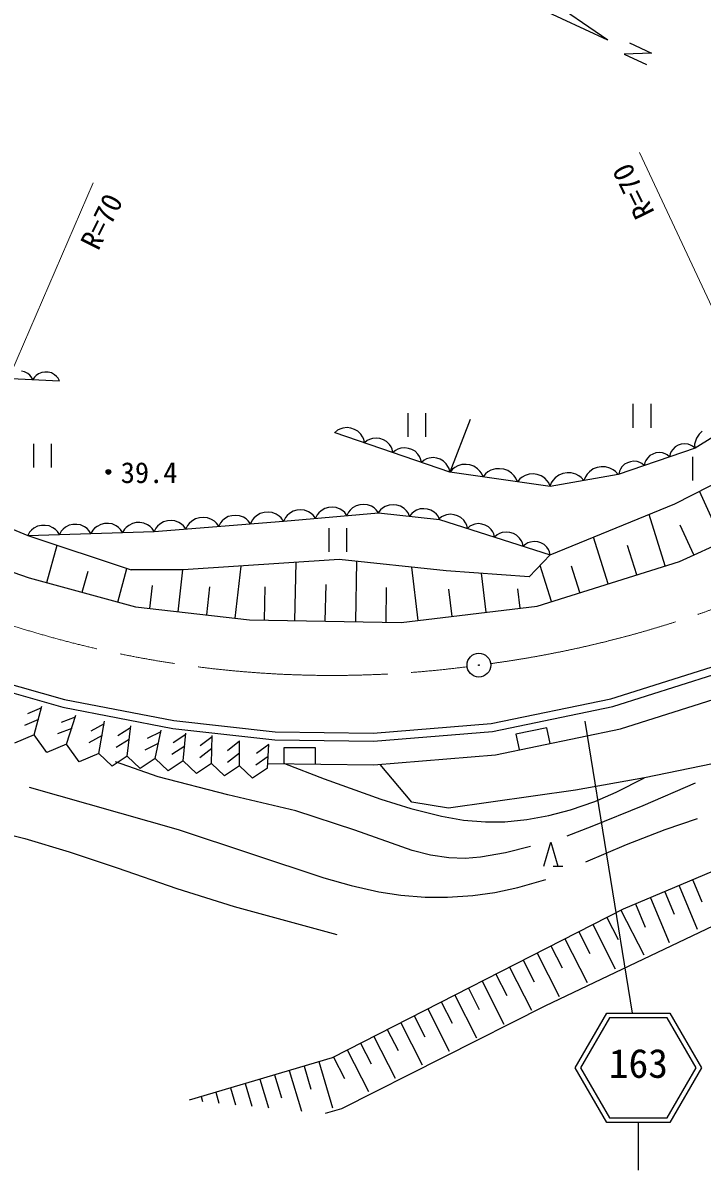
# Model space of a CAD drawing. Units: millimetres, scale not verified. Extents: x 40000 to 680000, y 20000 to 380000.
# Drawn here: x 230434 to 273398, y 242891 to 315448 of the extents above; entities that cross this region are included whole.
import ezdxf
from ezdxf.enums import TextEntityAlignment as Align

# ---------------------------------------------------------------- set-up
doc = ezdxf.new("R2010")
doc.units = ezdxf.units.MM
doc.header["$LTSCALE"] = 1000
doc.linetypes.add('CHAIN', pattern=[18.5, 12, -1.5, 3.5, -1.5])
for name, color, linetype, lineweight in [('M-BGD', 7, 'Continuous', 25), ('M-BMK', 2, 'CHAIN', 13), ('M-BMK-SRVR', 3, 'Continuous', 25), ('M-STR-HTXT', 7, 'Continuous', 13), ('M-STR-STRC', 7, 'Continuous', 25)]:
    doc.layers.add(name, color=color, linetype=linetype, lineweight=lineweight)
doc.styles.add('ＭＳ ゴシック', font='')
doc.styles.get('ＭＳ ゴシック').set_extended_font_data('MS Gothic')

msp = doc.modelspace()

# ---------------------------------------------------------------- linework, layer by layer
at = {"layer": 'M-BGD'}
for p, q in [((271965, 281386), (306556, 297129)), ((282281, 294347), (272953, 288560)), ((230535, 293387), (230333, 293430)), ((230734, 293275), (230535, 293387)), ((230865, 293167), (230734, 293275)), ((230962, 293061), (230865, 293167)), ((231272, 293148), (231166, 293051)), ((231413, 293244), (231272, 293148)), ((231622, 293336), (231413, 293244)), ((231827, 293361), (231622, 293336)), ((232031, 293351), (231827, 293361)), ((232233, 293308), (232031, 293351)), ((232432, 293196), (232233, 293308)), ((232563, 293088), (232432, 293196)), ((227652, 293045), (232754, 292807)), ((231056, 292886), (230962, 293061)), ((231166, 293051), (231056, 292886)), ((232660, 292981), (232563, 293088)), ((232754, 292807), (232660, 292981)), ((271684, 285039), (285513, 292097)), ((269028, 291347), (269028, 289847)), ((270168, 289847), (270168, 291347)), ((254789, 290766), (254789, 289266)), ((255929, 289266), (255929, 290766)), ((258717, 290364), (257438, 287039)), ((213584, 290184), (230751, 283031)), ((250331, 289682), (250153, 289532)), ((257438, 287039), (250190, 289519)), ((250484, 289757), (250331, 289682)), ((250674, 289819), (250484, 289757)), ((250940, 289855), (250674, 289819)), ((251180, 289815), (250940, 289855)), ((251407, 289737), (251180, 289815)), ((251621, 289621), (251407, 289737)), ((251809, 289430), (251621, 289621)), ((273409, 289619), (273207, 289443)), ((231105, 288834), (231105, 287334)), ((232245, 287334), (232245, 288834)), ((251922, 289265), (251809, 289430)), ((251996, 289113), (251922, 289265)), ((252045, 288884), (251996, 289113)), ((252215, 289027), (252045, 288884)), ((252359, 289098), (252215, 289027)), ((252540, 289157), (252359, 289098)), ((252793, 289191), (252540, 289157)), ((253021, 289153), (252793, 289191)), ((253236, 289079), (253021, 289153)), ((253440, 288970), (253236, 289079)), ((253619, 288788), (253440, 288970)), ((253726, 288631), (253619, 288788)), ((272080, 288799), (271887, 288733)), ((272284, 288833), (272080, 288799)), ((272510, 288803), (272284, 288833)), ((272671, 288751), (272510, 288803)), ((272973, 288986), (272930, 288805)), ((272930, 288805), (272934, 288548)), ((273053, 289191), (272973, 288986)), ((273207, 289443), (273053, 289191)), ((253797, 288486), (253726, 288631)), ((253843, 288269), (253797, 288486)), ((254012, 288412), (253843, 288269)), ((254157, 288483), (254012, 288412)), ((254338, 288542), (254157, 288483)), ((254590, 288576), (254338, 288542)), ((254818, 288538), (254590, 288576)), ((255034, 288464), (254818, 288538)), ((255238, 288355), (255034, 288464)), ((255416, 288173), (255238, 288355)), ((255523, 288016), (255416, 288173)), ((272953, 288560), (268089, 286891)), ((270097, 288083), (269937, 287920)), ((270279, 288181), (270097, 288083)), ((270472, 288248), (270279, 288181)), ((270676, 288282), (270472, 288248)), ((270902, 288251), (270676, 288282)), ((271063, 288199), (270902, 288251)), ((271193, 288136), (271063, 288199)), ((271345, 288008), (271193, 288136)), ((271386, 288202), (271345, 288008)), ((271449, 288331), (271386, 288202)), ((271545, 288472), (271449, 288331)), ((271705, 288635), (271545, 288472)), ((271887, 288733), (271705, 288635)), ((272801, 288687), (272671, 288751)), ((272953, 288560), (272801, 288687)), ((255594, 287871), (255523, 288016)), ((255641, 287654), (255594, 287871)), ((255810, 287797), (255641, 287654)), ((255955, 287868), (255810, 287797)), ((256136, 287927), (255955, 287868)), ((256388, 287961), (256136, 287927)), ((256616, 287923), (256388, 287961)), ((256832, 287849), (256616, 287923)), ((257035, 287740), (256832, 287849)), ((257214, 287558), (257035, 287740)), ((257321, 287401), (257214, 287558)), ((257392, 287256), (257321, 287401)), ((257759, 287333), (257616, 287226)), ((257943, 287434), (257759, 287333)), ((258210, 287523), (257943, 287434)), ((258466, 287529), (258210, 287523)), ((258715, 287493), (258466, 287529)), ((258959, 287415), (258715, 287493)), ((259190, 287255), (258959, 287415)), ((267020, 287371), (266760, 287325)), ((267288, 287374), (267020, 287371)), ((267571, 287290), (267288, 287374)), ((268329, 287369), (268233, 287228)), ((268489, 287531), (268329, 287369)), ((268671, 287630), (268489, 287531)), ((268864, 287696), (268671, 287630)), ((269068, 287730), (268864, 287696)), ((269294, 287700), (269068, 287730)), ((269456, 287647), (269294, 287700)), ((269585, 287584), (269456, 287647)), ((269737, 287456), (269585, 287584)), ((269778, 287650), (269737, 287456)), ((269841, 287780), (269778, 287650)), ((269937, 287920), (269841, 287780)), ((272800, 288007), (272800, 286507)), ((257438, 287039), (257392, 287256)), ((263797, 286128), (257438, 287039)), ((257616, 287226), (257462, 287036)), ((259339, 287106), (259190, 287255)), ((259446, 286964), (259339, 287106)), ((259540, 286738), (259446, 286964)), ((259702, 286937), (259540, 286738)), ((259852, 287049), (259702, 286937)), ((260045, 287155), (259852, 287049)), ((260325, 287248), (260045, 287155)), ((260592, 287254), (260325, 287248)), ((260854, 287217), (260592, 287254)), ((261109, 287135), (260854, 287217)), ((261351, 286967), (261109, 287135)), ((261507, 286812), (261351, 286967)), ((261619, 286662), (261507, 286812)), ((261718, 286426), (261619, 286662)), ((261873, 286616), (261718, 286426)), ((262015, 286723), (261873, 286616)), ((262200, 286824), (262015, 286723)), ((262467, 286912), (262200, 286824)), ((262722, 286918), (262467, 286912)), ((262972, 286883), (262722, 286918)), ((263215, 286805), (262972, 286883)), ((263447, 286645), (263215, 286805)), ((263595, 286496), (263447, 286645)), ((268089, 286891), (263797, 286128)), ((264105, 286674), (263955, 286513)), ((264342, 286850), (264105, 286674)), ((264594, 286940), (264342, 286850)), ((264854, 286986), (264594, 286940)), ((265122, 286989), (264854, 286986)), ((265405, 286905), (265122, 286989)), ((265601, 286806), (265405, 286905)), ((265754, 286699), (265601, 286806)), ((265923, 286506), (265754, 286699)), ((266014, 286745), (265923, 286506)), ((266121, 286898), (266014, 286745)), ((266271, 287059), (266121, 286898)), ((266508, 287235), (266271, 287059)), ((266760, 287325), (266508, 287235)), ((267767, 287191), (267571, 287290)), ((267920, 287084), (267767, 287191)), ((268089, 286891), (267920, 287084)), ((268170, 287098), (268129, 286904)), ((268233, 287228), (268170, 287098)), ((263702, 286354), (263595, 286496)), ((263797, 286128), (263702, 286354)), ((263848, 286360), (263757, 286121)), ((263955, 286513), (263848, 286360)), ((274696, 282629), (273238, 285833)), ((245692, 284478), (245444, 284415)), ((245943, 284498), (245692, 284478)), ((246198, 284477), (245943, 284498)), ((246459, 284372), (246198, 284477)), ((246915, 283945), (252924, 284470)), ((247535, 284562), (247307, 284421)), ((247771, 284622), (247535, 284562)), ((248010, 284643), (247771, 284622)), ((248253, 284624), (248010, 284643)), ((248502, 284526), (248253, 284624)), ((248672, 284420), (248502, 284526)), ((249150, 284462), (249041, 284332)), ((249299, 284595), (249150, 284462)), ((249528, 284736), (249299, 284595)), ((249763, 284796), (249528, 284736)), ((250002, 284817), (249763, 284796)), ((250245, 284798), (250002, 284817)), ((250495, 284700), (250245, 284798)), ((250664, 284594), (250495, 284700)), ((250794, 284485), (250664, 284594)), ((250931, 284296), (250794, 284485)), ((251033, 284506), (250931, 284296)), ((251143, 284636), (251033, 284506)), ((251292, 284769), (251143, 284636)), ((251520, 284910), (251292, 284769)), ((251756, 284970), (251520, 284910)), ((251995, 284991), (251756, 284970)), ((252237, 284972), (251995, 284991)), ((252487, 284874), (252237, 284972)), ((252657, 284768), (252487, 284874)), ((252787, 284659), (252657, 284768)), ((252924, 284470), (252787, 284659)), ((253052, 284657), (252910, 284472)), ((252924, 284470), (256786, 284041)), ((253184, 284763), (253052, 284657)), ((253356, 284865), (253184, 284763)), ((253608, 284957), (253356, 284865)), ((253851, 284971), (253608, 284957)), ((254090, 284944), (253851, 284971)), ((254324, 284878), (254090, 284944)), ((254549, 284732), (254324, 284878)), ((254695, 284595), (254549, 284732)), ((254801, 284463), (254695, 284595)), ((254898, 284251), (254801, 284463)), ((255032, 284427), (254898, 284251)), ((255158, 284528), (255032, 284427)), ((255322, 284624), (255158, 284528)), ((255561, 284712), (255322, 284624)), ((255792, 284725), (255561, 284712)), ((256018, 284700), (255792, 284725)), ((256241, 284637), (256018, 284700)), ((256455, 284498), (256241, 284637)), ((256593, 284368), (256455, 284498)), ((263796, 281800), (271684, 285039)), ((233601, 283719), (233362, 283672)), ((233841, 283727), (233601, 283719)), ((234082, 283694), (233841, 283727)), ((235362, 283734), (235125, 283606)), ((235600, 283781), (235362, 283734)), ((235840, 283789), (235600, 283781)), ((236081, 283756), (235840, 283789)), ((236325, 283643), (236081, 283756)), ((237361, 283796), (237124, 283668)), ((237599, 283843), (237361, 283796)), ((237839, 283850), (237599, 283843)), ((238080, 283818), (237839, 283850)), ((238324, 283705), (238080, 283818)), ((238487, 283590), (238324, 283705)), ((238737, 283278), (246915, 283945)), ((239105, 283749), (238956, 283617)), ((239335, 283889), (239105, 283749)), ((239571, 283948), (239335, 283889)), ((239810, 283967), (239571, 283948)), ((240052, 283947), (239810, 283967)), ((240301, 283847), (240052, 283947)), ((240471, 283740), (240301, 283847)), ((240600, 283631), (240471, 283740)), ((240960, 283796), (240844, 283661)), ((241117, 283936), (240960, 283796)), ((241358, 284082), (241117, 283936)), ((241605, 284144), (241358, 284082)), ((241857, 284165), (241605, 284144)), ((242111, 284143), (241857, 284165)), ((242373, 284038), (242111, 284143)), ((242550, 283926), (242373, 284038)), ((242686, 283811), (242550, 283926)), ((242829, 283612), (242686, 283811)), ((242932, 283821), (242829, 283612)), ((243042, 283950), (242932, 283821)), ((243192, 284083), (243042, 283950)), ((243421, 284222), (243192, 284083)), ((243657, 284281), (243421, 284222)), ((243896, 284301), (243657, 284281)), ((244139, 284281), (243896, 284301)), ((244388, 284181), (244139, 284281)), ((244557, 284074), (244388, 284181)), ((244686, 283964), (244557, 284074)), ((244822, 283775), (244686, 283964)), ((244931, 283994), (244822, 283775)), ((245046, 284130), (244931, 283994)), ((245203, 284269), (245046, 284130)), ((245444, 284415), (245203, 284269)), ((246637, 284260), (246459, 284372)), ((246773, 284145), (246637, 284260)), ((246915, 283945), (246773, 284145)), ((247049, 284158), (246946, 283948)), ((247158, 284288), (247049, 284158)), ((247307, 284421), (247158, 284288)), ((248802, 284311), (248672, 284420)), ((248939, 284122), (248802, 284311)), ((249041, 284332), (248939, 284122)), ((256694, 284242), (256593, 284368)), ((256786, 284041), (256694, 284242)), ((256914, 284199), (256748, 284053)), ((256786, 284041), (263796, 281800)), ((257057, 284273), (256914, 284199)), ((257237, 284336), (257057, 284273)), ((257489, 284375), (257237, 284336)), ((257718, 284342), (257489, 284375)), ((257935, 284272), (257718, 284342)), ((258140, 284166), (257935, 284272)), ((258323, 283988), (258140, 284166)), ((258433, 283834), (258323, 283988)), ((258507, 283690), (258433, 283834)), ((259021, 283742), (258851, 283683)), ((259260, 283779), (259021, 283742)), ((259476, 283748), (259260, 283779)), ((259682, 283682), (259476, 283748)), ((271065, 281104), (270043, 284365)), ((230855, 283234), (230741, 283031)), ((230751, 283031), (238737, 283278)), ((230751, 283031), (237283, 280846)), ((230971, 283358), (230855, 283234)), ((231127, 283483), (230971, 283358)), ((231363, 283610), (231127, 283483)), ((231602, 283658), (231363, 283610)), ((231842, 283665), (231602, 283658)), ((232083, 283632), (231842, 283665)), ((232327, 283520), (232083, 283632)), ((232490, 283405), (232327, 283520)), ((232614, 283289), (232490, 283405)), ((232740, 283092), (232614, 283289)), ((232854, 283296), (232740, 283092)), ((232970, 283420), (232854, 283296)), ((233126, 283545), (232970, 283420)), ((233362, 283672), (233126, 283545)), ((234326, 283582), (234082, 283694)), ((234489, 283467), (234326, 283582)), ((234613, 283350), (234489, 283467)), ((234739, 283154), (234613, 283350)), ((234853, 283358), (234739, 283154)), ((234969, 283482), (234853, 283358)), ((235125, 283606), (234969, 283482)), ((236488, 283528), (236325, 283643)), ((236612, 283412), (236488, 283528)), ((236738, 283216), (236612, 283412)), ((236852, 283420), (236738, 283216)), ((236968, 283543), (236852, 283420)), ((237124, 283668), (236968, 283543)), ((238611, 283474), (238487, 283590)), ((238737, 283278), (238611, 283474)), ((238846, 283487), (238742, 283278)), ((238956, 283617), (238846, 283487)), ((240736, 283441), (240600, 283631)), ((240844, 283661), (240736, 283441)), ((249780, 283496), (249780, 281996)), ((250920, 281996), (250920, 283496)), ((258557, 283475), (258507, 283690)), ((258715, 283613), (258557, 283475)), ((258851, 283683), (258715, 283613)), ((259877, 283582), (259682, 283682)), ((260050, 283413), (259877, 283582)), ((260154, 283266), (260050, 283413)), ((260224, 283131), (260154, 283266)), ((260272, 282926), (260224, 283131)), ((260438, 283073), (260272, 282926)), ((260582, 283147), (260438, 283073)), ((260761, 283209), (260582, 283147)), ((261013, 283248), (260761, 283209)), ((261242, 283215), (261013, 283248)), ((261459, 283145), (261242, 283215)), ((261665, 283040), (261459, 283145)), ((261847, 282862), (261665, 283040)), ((272875, 281801), (272018, 283685)), ((224324, 282597), (230819, 280360)), ((231942, 280052), (232590, 282416)), ((261957, 282707), (261847, 282862)), ((262031, 282563), (261957, 282707)), ((262082, 282348), (262031, 282563)), ((262239, 282486), (262082, 282348)), ((262375, 282556), (262239, 282486)), ((262545, 282615), (262375, 282556)), ((262784, 282652), (262545, 282615)), ((263000, 282621), (262784, 282652)), ((263206, 282555), (263000, 282621)), ((263401, 282455), (263206, 282555)), ((263574, 282286), (263401, 282455)), ((263678, 282140), (263574, 282286)), ((267465, 279976), (266540, 282927)), ((269265, 280540), (268681, 282404)), ((263796, 281800), (262461, 280417)), ((263748, 282004), (263678, 282140)), ((263796, 281800), (263748, 282004)), ((236432, 278820), (237013, 280936)), ((240573, 280846), (237283, 280846)), ((240259, 278207), (240557, 280846)), ((250444, 281513), (240573, 280846)), ((243865, 277799), (244236, 281094)), ((247645, 277644), (247714, 281329)), ((257215, 280798), (250444, 281513)), ((251484, 277573), (251555, 281396)), ((255438, 277650), (255027, 281029)), ((262461, 280417), (257215, 280798)), ((262965, 278565), (271965, 281386)), ((263865, 278847), (263150, 281130)), ((265665, 279412), (265139, 281089)), ((230819, 280360), (237555, 278512)), ((234187, 279436), (234556, 280780)), ((259739, 278173), (259440, 280636)), ((238456, 278410), (238621, 279872)), ((242062, 278003), (242263, 279783)), ((245726, 277680), (245765, 279791)), ((249564, 277608), (249607, 279919)), ((253403, 277537), (253444, 279731)), ((257589, 277911), (257378, 279642)), ((261890, 278434), (261741, 279660)), ((237555, 278512), (244766, 277698)), ((254363, 277519), (262965, 278565)), ((244766, 277698), (254363, 277519)), ((227203, 274324), (233068, 272655)), ((267636, 272706), (273978, 274708)), ((227043, 273850), (232952, 272168)), ((267763, 272221), (274153, 274239)), ((231609, 272124), (230729, 271739)), ((231152, 270422), (231638, 272233)), ((232952, 272168), (239908, 270825)), ((233068, 272655), (239983, 271320)), ((260058, 271135), (267636, 272706)), ((260130, 270639), (267763, 272221)), ((231414, 271400), (230535, 271015)), ((233745, 271539), (232848, 271196)), ((233199, 269827), (233783, 271661)), ((233517, 270825), (232620, 270481)), ((235566, 271109), (234726, 270644)), ((235245, 269232), (235596, 271279)), ((237248, 270865), (236429, 270364)), ((237022, 269078), (237265, 270993)), ((238800, 268924), (239172, 270707)), ((239908, 270825), (246362, 270111)), ((239983, 271320), (246394, 270610)), ((252593, 270515), (260058, 271135)), ((252610, 270015), (260130, 270639)), ((263588, 270857), (261626, 270470)), ((263782, 269876), (263588, 270857)), ((231152, 270422), (229891, 269902)), ((231937, 269306), (231152, 270422)), ((235440, 270369), (234599, 269905)), ((237154, 270121), (236335, 269620)), ((239152, 270613), (238296, 270178)), ((240738, 270440), (239934, 269915)), ((240578, 268770), (240746, 270516)), ((242412, 270296), (241642, 269722)), ((242355, 268616), (242415, 270373)), ((244131, 270016), (243382, 269416)), ((244133, 268463), (244131, 270039)), ((246362, 270111), (252610, 270015)), ((246394, 270610), (252593, 270515)), ((261626, 270470), (261820, 269489)), ((233199, 269827), (231937, 269306)), ((233984, 268711), (233199, 269827)), ((235245, 269232), (233984, 268711)), ((236072, 268444), (235245, 269232)), ((238999, 269878), (238143, 269444)), ((240667, 269694), (239863, 269168)), ((242387, 269546), (241617, 268972)), ((244132, 269266), (243383, 268666)), ((245991, 269803), (245210, 269244)), ((245911, 268309), (245991, 269801)), ((248947, 269591), (246947, 269590)), ((246947, 269590), (246947, 268590)), ((248947, 268591), (248947, 269591)), ((237022, 269078), (236072, 268444)), ((237850, 268290), (237022, 269078)), ((238800, 268924), (237850, 268290)), ((239627, 268136), (238800, 268924)), ((240578, 268770), (239627, 268136)), ((241405, 267982), (240578, 268770)), ((242355, 268616), (241405, 267982)), ((243183, 267828), (242355, 268616)), ((244133, 268463), (243183, 267828)), ((244960, 267675), (244133, 268463)), ((245951, 269054), (245170, 268495)), ((255031, 266152), (253028, 268548)), ((245911, 268309), (244960, 267675)), ((265391, 266913), (257354, 265771)), ((257354, 265771), (255031, 266152)), ((263382, 262123), (263832, 263623)), ((263832, 263623), (264282, 262123)), ((263982, 262123), (264582, 262123)), ((272821, 261227), (273387, 259863)), ((271040, 260489), (271628, 259069)), ((271947, 260865), (273078, 258136)), ((270133, 260113), (271309, 257274)), ((268266, 259325), (269711, 256495)), ((269197, 259725), (269805, 258257)), ((266481, 258414), (267909, 255617)), ((267373, 258870), (268087, 257471)), ((265598, 257963), (266304, 256581)), ((263838, 257064), (264539, 255691)), ((264715, 257512), (266127, 254748)), ((262088, 256171), (262785, 254806)), ((262960, 256616), (264363, 253869)), ((261215, 255725), (262609, 252995)), ((259480, 254839), (260866, 252126)), ((260348, 255282), (261041, 253926)), ((257755, 253959), (259132, 251262)), ((258618, 254399), (259306, 253051)), ((256898, 253521), (257582, 252180)), ((255187, 252647), (255868, 251315)), ((256040, 253083), (257409, 250402)), ((253487, 251779), (254163, 250455)), ((254335, 252212), (255695, 249548)), ((252639, 251346), (253991, 248698)), ((250953, 250485), (252297, 247853)), ((251796, 250916), (252468, 249600)), ((249153, 249747), (250023, 246818)), ((250083, 250041), (250778, 248681)), ((246352, 248915), (246785, 247457)), ((247285, 249192), (248049, 246618)), ((248219, 249470), (248653, 248009)), ((244489, 248362), (244916, 246925)), ((245420, 248639), (245959, 246823)), ((241701, 247534), (241792, 247230)), ((242630, 247810), (242832, 247128)), ((243559, 248086), (243873, 247027))]:
    msp.add_line(p, q, dxfattribs=at)
for points in [[(245927, 268617), (252628, 268515), (260334, 269153), (268246, 270801), (274568, 272798), (309178, 288886)], [(274122, 264728), (287732, 269811), (295494, 273747), (302107, 274840), (296313, 275277), (294236, 275223), (291066, 274020), (287371, 273279), (281249, 270656), (275491, 268882), (269755, 267708), (265391, 266913)], [(303050, 273696), (296286, 272189), (289973, 268336), (277757, 263334), (268410, 259399), (250001, 249999), (240954, 247312)], [(303050, 273696), (296409, 270221), (290260, 266286), (279437, 260875), (263449, 253250), (250577, 246773), (249550, 246471)], [(262544, 263347), (260960, 262962), (259381, 262682), (258401, 262606), (257377, 262639), (256217, 262811), (255063, 263095), (251424, 264398), (247692, 265622), (243407, 266619), (238986, 267765), (236284, 268703)], [(246985, 268601), (249489, 267630), (253075, 266351), (254967, 265760), (256918, 265268), (258298, 265030), (259688, 264910), (260915, 264920), (262312, 265055), (263701, 265312), (265072, 265676), (266605, 266207), (267970, 266786), (269755, 267708)], [(230831, 267113), (240244, 264439), (249469, 261380), (251202, 260889), (252954, 260498), (254331, 260283), (255880, 260154), (257286, 260142), (258892, 260250), (260286, 260448), (261743, 260764), (263511, 261264)], [(272959, 267364), (269660, 265923), (266415, 264617), (264851, 264017)], [(216800, 266438), (220969, 265822), (225311, 265077), (227853, 264546), (230563, 263868), (233355, 263028), (236388, 262006), (240173, 260698), (243806, 259551), (250302, 257788)], [(266041, 262380), (268614, 263487), (271071, 264435), (273108, 265132)]]:
    msp.add_lwpolyline(points, dxfattribs=at)
for radius in [150, 90, 30]:
    msp.add_circle((235839, 287046), radius, dxfattribs=at)
at = {"layer": 'M-BMK'}
for centre, radius, start, end in [((250799, 342898), 68597, 277.72748, 296.5569), ((249992, 340686), 66510, 246.73808, 277.38019)]:
    msp.add_arc(centre, radius, start, end, dxfattribs=at)
at = {"layer": 'M-BMK-SRVR'}
for p, q in [((267445, 314351), (244787, 324916)), ((267445, 314351), (262430, 317793)), ((268809, 314196), (270207, 313544)), ((270207, 313544), (268466, 313472)), ((268466, 313472), (269874, 312825))]:
    msp.add_line(p, q, dxfattribs=at)
for radius in [750, 30]:
    msp.add_circle((259279, 274827), radius, dxfattribs=at)
at = {"layer": 'M-STR-HTXT'}
for p, q in [((269449, 307259), (281468, 281539)), ((223725, 279582), (234878, 305329))]:
    msp.add_line(p, q, dxfattribs=at)
at = {"layer": 'M-STR-STRC'}
for p, q in [((265982, 271289), (268981, 252820)), ((265369, 249355), (267369, 252820)), ((267542, 252520), (265715, 249355)), ((267369, 252820), (271369, 252820)), ((271196, 252520), (267542, 252520)), ((273022, 249355), (271196, 252520)), ((271369, 252820), (273369, 249355)), ((267369, 245891), (265369, 249355)), ((265715, 249355), (267542, 246191)), ((271196, 246191), (273022, 249355)), ((273369, 249355), (271369, 245891)), ((267542, 246191), (271196, 246191)), ((271369, 245891), (267369, 245891)), ((269369, 242891), (269369, 245891))]:
    msp.add_line(p, q, dxfattribs=at)

# ---------------------------------------------------------------- texts
at = {"layer": 'M-BGD', "style": 'ＭＳ ゴシック'}
msp.add_text('39.4', height=1320, dxfattribs=at).set_placement((236620, 285950), align=Align.BOTTOM_LEFT)
at = {"layer": 'M-STR-HTXT', "style": 'ＭＳ ゴシック'}
for rotation, p in [(116.1, (270772, 303644)), (63.4, (235549, 300813))]:
    msp.add_text('R=70', height=1320, rotation=rotation, dxfattribs=at).set_placement(p, align=Align.BOTTOM_LEFT)
at = {"layer": 'M-STR-STRC', "style": 'ＭＳ ゴシック'}
msp.add_text('163', height=1833, dxfattribs=at).set_placement((267499, 248173), align=Align.BOTTOM_LEFT)

doc.saveas('drawing.dxf')
